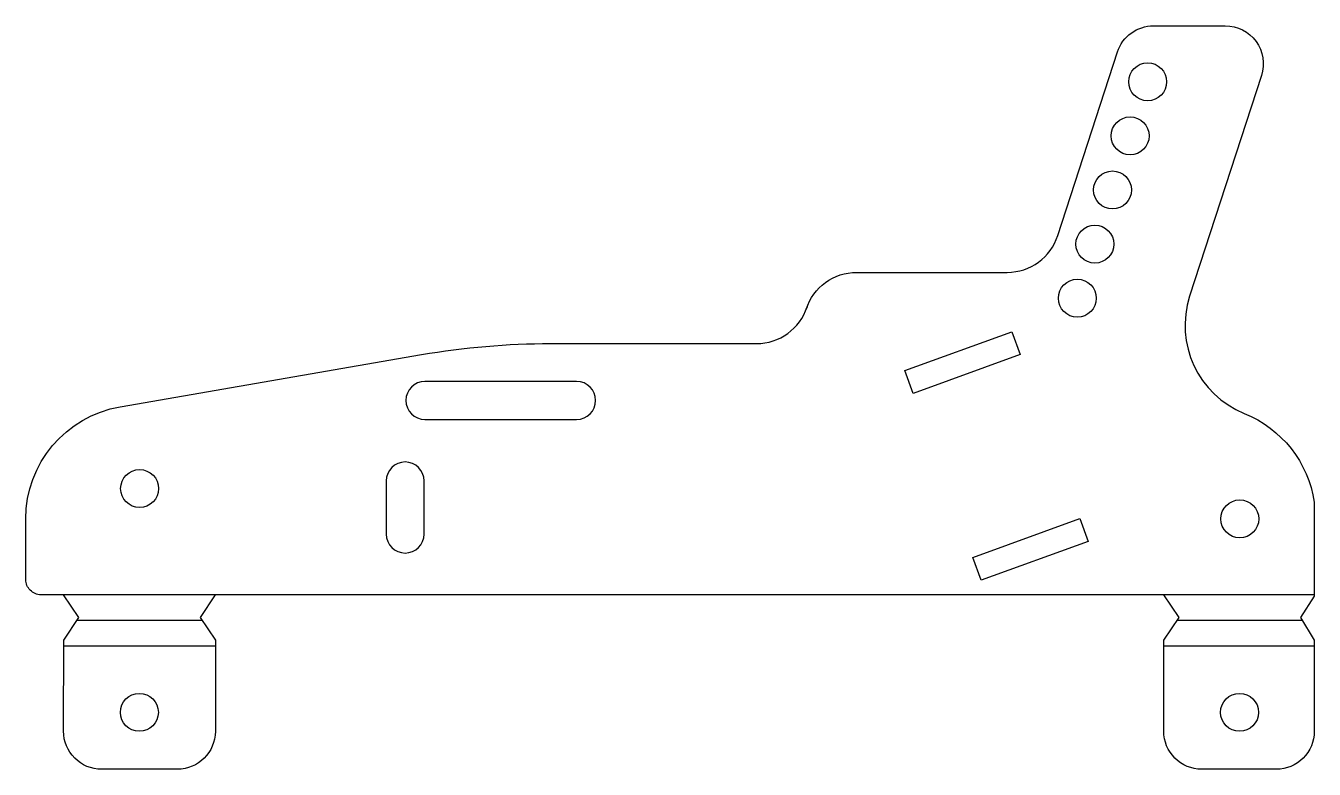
# Model space of a CAD drawing. Header units: millimetres. Extents: x -25 to 145, y -23 to 75.
import ezdxf

# ---------------------------------------------------------------- set-up
doc = ezdxf.new("R2010")
doc.units = ezdxf.units.MM

msp = doc.modelspace()

# ---------------------------------------------------------------- linework, layer by layer
at = {"layer": 'BEND'}
for p, q in [((-1.71, -3.39), (-18.24, -3.39)), ((143.26, -3.39), (126.76, -3.39))]:
    msp.add_line(p, q, dxfattribs=at)
at = {"layer": 'BEND_EXTENT'}
for p, q in [((0, 0), (-20, 0)), ((144.84, 0), (125, 0)), ((0.03, -6.79), (-19.97, -6.79)), ((144.84, -6.79), (125.03, -6.79))]:
    msp.add_line(p, q, dxfattribs=at)
at = {"layer": 'INTERIOR_PROFILES'}
for points in [[(91.98, 26.53), (90.89, 29.54), (104.98, 34.67), (106.08, 31.66)], [(99.85, 4.92), (113.94, 10.05), (115.04, 7.04), (100.94, 1.91)]]:
    msp.add_lwpolyline(points, close=True, dxfattribs=at)
for points in [[(27.63, 28.11, 1), (27.63, 23.11), (47.63, 23.11, 1), (47.63, 28.11)], [(22.53, 8, 1), (27.53, 8), (27.53, 15, 1), (22.53, 15)]]:
    msp.add_lwpolyline(points, format="xyb", close=True, dxfattribs=at)
for centre in [(122.89, 67.62), (120.57, 60.49), (118.25, 53.36), (115.93, 46.22), (113.62, 39.09), (-9.97, 14), (135.03, 10), (-10, -15.5), (135, -15.5)]:
    msp.add_circle(centre, 2.5, dxfattribs=at)
at = {"layer": 'OUTER_PROFILES'}
msp.add_lwpolyline([(130.01, -23, -0.41467), (125.01, -17.99), (125.03, -6), (127.03, -3), (125, 0), (0, 0), (-1.97, -3), (0.03, -6), (0.01, -18.01, -0.413758), (-4.99, -23), (-14.99, -23, -0.41467), (-19.99, -17.99), (-19.97, -6), (-17.97, -3), (-20, 0), (-22.97, 0, -0.414214), (-24.97, 2), (-24.97, 10, -0.36492), (-12.53, 24.78), (27.18, 31.65, -0.042821), (44.21, 33.11), (71.33, 33.11, 0.32492), (77.99, 37.94), (77.89, 37.66, -0.32492), (84.55, 42.5), (104.38, 42.5, 0.32492), (111.04, 47.34), (118.9, 71.55, -0.32492), (123.66, 75), (133.12, 75, -0.509525), (137.88, 68.46), (128.42, 39.35, 0.393846), (135.62, 23.9, -0.265903), (144.84, 12.19), (144.84, -0.17), (143.03, -3), (144.84, -6), (144.84, -18, -0.414214), (139.84, -23)], format="xyb", close=True, dxfattribs=at)

doc.saveas('drawing.dxf')
